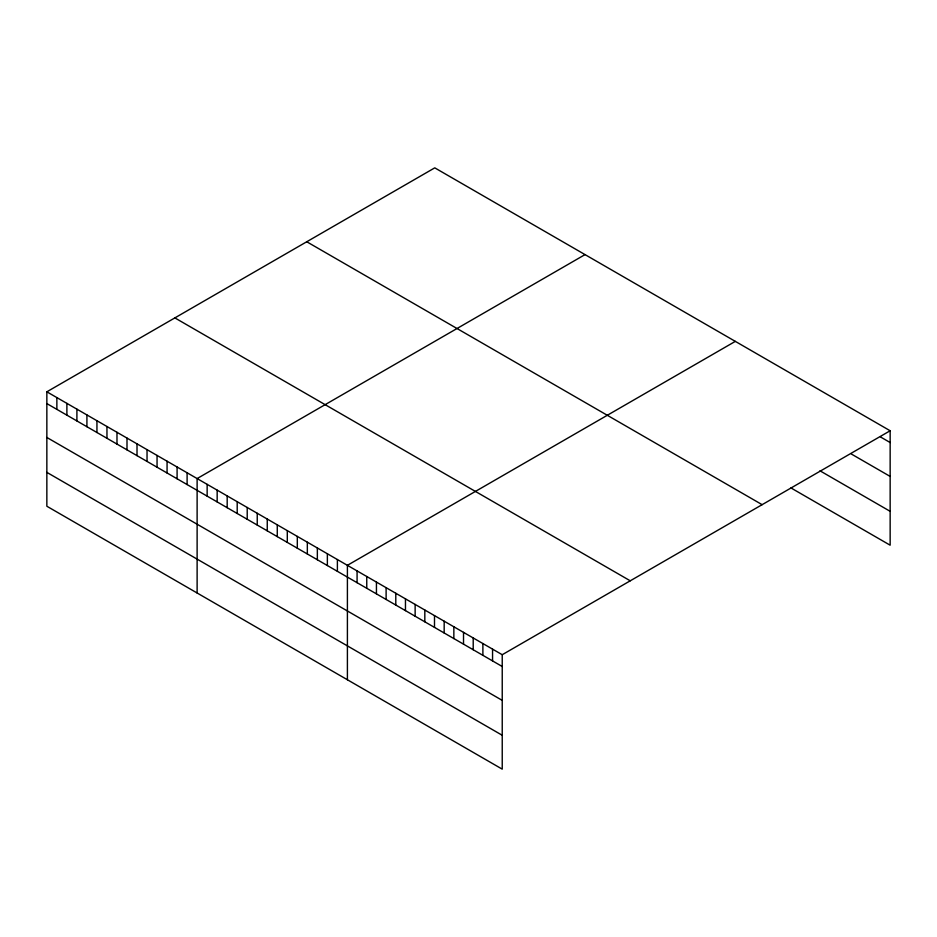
<?xml version="1.0" encoding="UTF-8"?>
<svg xmlns="http://www.w3.org/2000/svg" width="937" height="937" viewBox="0 0 937 937"><rect width="100%" height="100%" fill="white"/><g stroke="black" fill="none" stroke-linecap="round" stroke-linejoin="round"><path stroke-width="1.41" d="M46.85 391.807L502.232 654.717L502.232 769.148L46.85 506.238L46.85 391.807L434.768 167.852L890.15 430.762L890.15 545.193L790.957 487.931M585.039 254.606L197.121 478.573L197.121 593.004M735.322 341.373L347.404 565.327L347.404 679.758M502.232 654.717L890.15 430.762M880.475 436.947L890.15 442.533M851.44 454.07L890.15 476.418M819.992 470.807L890.15 511.321M306.75 241.758L762.132 504.668M174.868 317.901L630.25 580.811M46.85 403.589L502.232 666.5M46.85 437.462L502.232 700.372M46.85 472.365L502.232 735.276M492.557 649.13L492.557 660.913M482.883 643.543L482.883 655.326M473.208 637.956L473.208 649.739M463.522 632.37L463.522 644.152M453.848 626.783L453.848 638.566M444.173 621.196L444.173 632.979M434.499 615.609L434.499 627.392M424.824 610.022L424.824 621.805M415.138 604.435L415.138 616.218M405.463 598.848L405.463 610.631M395.789 593.262L395.789 605.044M386.114 587.675L386.114 599.457M376.44 582.088L376.44 593.871M366.754 576.501L366.754 588.284M357.079 570.914L357.079 582.697M337.39 559.541L337.39 571.324M327.364 553.767L327.364 565.538M317.35 547.981L317.35 559.752M307.336 542.195L307.336 553.966M297.31 536.409L297.31 548.192M287.296 530.623L287.296 542.406M277.27 524.837L277.27 536.62M267.256 519.063L267.256 530.834M257.242 513.277L257.242 525.048M247.216 507.491L247.216 519.262M237.202 501.705L237.202 513.488M227.187 495.919L227.187 507.702M217.161 490.133L217.161 501.916M207.147 484.359L207.147 496.13M187.107 472.787L187.107 484.558M177.093 467.001L177.093 478.784M167.067 461.215L167.067 472.998M157.053 455.429L157.053 467.212M147.039 449.643L147.039 461.426M137.013 443.869L137.013 455.64M126.999 438.083L126.999 449.854M116.984 432.297L116.984 444.068M106.959 426.511L106.959 438.293M96.944 420.725L96.944 432.507M86.918 414.939L86.918 426.722M76.904 409.164L76.904 420.936M66.89 403.378L66.89 415.15M56.864 397.593L56.864 409.364"/></g></svg>
